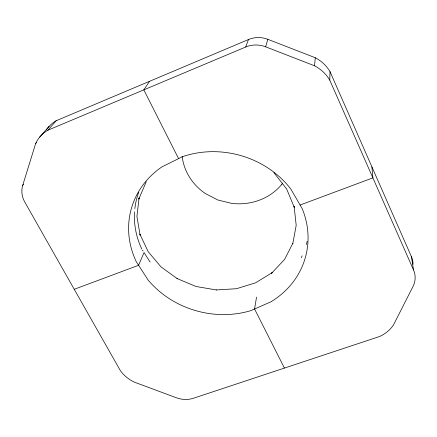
<?xml version="1.0" encoding="UTF-8"?>
<svg xmlns="http://www.w3.org/2000/svg" width="437" height="437" viewBox="0 0 437 437"><rect width="100%" height="100%" fill="white"/><g stroke="black" fill="none" stroke-linecap="round" stroke-linejoin="round"><path stroke-width="0.66" d="M36.517 142.555L35.659 143.527L22.713 185.364A24.368 21.266 30.3 0 0 24.876 202.238L120.404 370.718A33.665 28.29 17.7 0 0 134.186 382.075L176.417 397.779A22.642 18.928 15.1 0 0 193.411 398.26L379.447 336.556A35.517 30.787 2.9 0 0 393.447 325.013L413.047 286.404A24.494 21.462 0.1 0 0 413.511 269.946L329.749 80.113L330.033 71.673A37.008 35.266 6.8 0 0 315.285 57.739L267.837 39.314A25.171 24.188 17.3 0 0 248.489 39.532L56.176 120.738A35.572 31.748 31.6 0 0 46.377 129.871M329.749 80.113A38.134 36.205 7.1 0 0 314.542 65.785L315.285 57.739M256.535 297.133L254.574 308.992L284.432 368.069M292.785 243.802L296.193 225.279L294.096 206.204L294.238 207.291L286.612 188.904L273.917 172.659M35.659 143.527A36.604 32.496 31.3 0 1 47.912 130.199L245.687 47.016A25.941 24.843 17.2 0 1 265.63 46.808L267.837 39.314M245.687 47.016L248.489 39.532M146.253 181.737L138.775 199.097L139.064 197.923L136.918 216.539L140.119 235.133L139.889 234.177L148.176 251.657L160.909 266.783L177.22 278.648L176.974 278.511L196.049 286.497L216.484 289.971M292.861 243.256L284.602 259.403L271.568 273.267L272.267 272.584L255.596 282.81L236.504 288.704L216.233 289.955M281.832 184.348L282.537 183.207M149.514 81.326L143.822 89.858L178.575 158.626M22.713 185.364L23.549 184.343M47.912 130.199L56.176 120.738M39.68 137.103L49.124 126.359M74.241 289.294L138.584 265.286L144.035 252.57L150.104 262.036M300.088 205.029L372.881 177.87L371.914 166.879M265.63 46.808L314.542 65.785M142.451 250.101L143.085 251.089M330.033 71.673L411.441 256.721A23.811 20.981 -0.2 0 1 413.047 264.363M411.441 256.721L413.511 269.946M281.827 184.348A56.723 52.511 16.1 0 1 231.763 203.391L217.943 200.037L205.39 193.564A54.341 50.26 16.1 0 1 182.147 156.359M302.158 255.863A87.881 78.922 15.5 0 1 301.29 257.65M141.817 249.112A87.881 78.922 15.5 0 1 134.558 211.912M134.853 208.618A87.881 78.922 15.5 0 1 138.649 192.411M307.162 241.371A87.881 78.922 15.5 0 1 306.342 244.605M182.54 156.659L162.007 166.841A90.388 80.741 15.5 0 0 136.3 261.747L148.154 280.101A90.388 80.741 15.5 0 0 250.74 310.674L270.82 301.858A90.388 80.741 15.5 0 0 302.267 208.793L290.862 189.074A90.388 80.741 15.5 0 0 182.54 156.659"/></g></svg>
